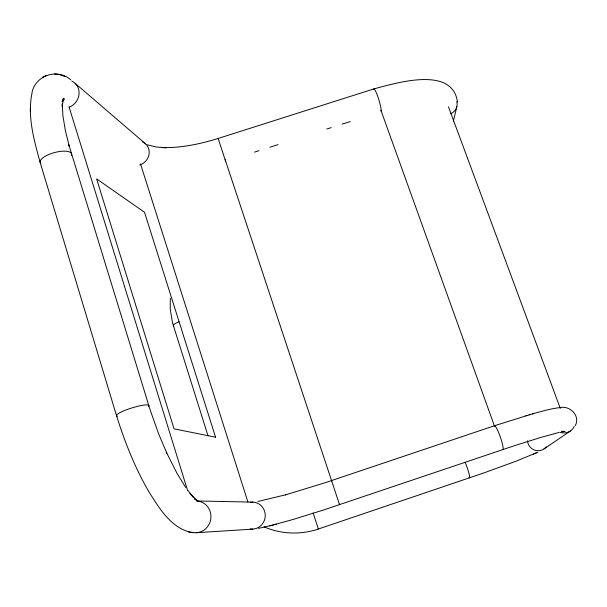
<?xml version="1.0" encoding="UTF-8"?>
<svg xmlns="http://www.w3.org/2000/svg" width="607" height="607" viewBox="0 0 607 607"><rect width="100%" height="100%" fill="white"/><g stroke="black" fill="none" stroke-linecap="round" stroke-linejoin="round"><path stroke-width="0.91" d="M193.201 532.711C171.561 529.372 159.277 508.173 148.548 491.222C134.853 467.451 124.678 441.813 116.521 415.674L40.176 162.517C34.121 140.407 27.383 117.105 31.807 94.085C33.984 75.905 57.134 67.559 70.708 79.836M170.301 298.341L170.226 308.887L172.456 322.552L208.019 435.841M453.323 121.339L456.843 106.733M575.231 425.666C580.694 415.977 569.905 405.188 559.942 407.616C549.426 408.777 539.282 412.092 529.107 414.862M61.975 101.68L64.152 99.229L62.582 101.012L63.947 98.326L62.718 101.081L63.447 98.197L62.233 106.566L62.271 103.835L62.908 115.831L65.328 130.315L69.221 146.166L68.857 144.845L150.195 410.059L158.677 433.937L166.796 453.163L166.356 452.215L177.107 473.528L185.734 487.467M544.054 448.914L570.512 430.917M42.536 77.317L43.833 76.657M44.956 76.08L46.246 75.42M264.068 526.846C281.087 534.274 300.837 535.002 318.394 529.016L484.105 472.845L516.162 461.145L537.81 452.238M533.371 454.211L536.391 452.883M254.545 152.114L259.052 150.673M269.887 147.213L278.014 144.618M326.771 129.048L331.285 127.607M342.12 124.147L350.247 121.552M530.427 414.482L494.523 425.727L324.988 482.77L285.411 494.902M525.829 415.825L527.051 415.469M532.263 413.959L533.674 413.549M286.663 494.553L257.831 501.481M272.171 525.245L293.34 519.387L322.992 510.176L513.568 445.986L540.845 437.397L558.85 432.503M258.499 528.363L271.655 525.374M274.66 524.6L276.382 524.152M269.796 525.852L273.962 524.782M561.915 431.858L565.071 431.41L561.452 431.251M196.213 532.741L252.732 529.107M252.998 502.126L196.721 500.965A15.926 15.19 -80.6 0 1 210.75 519.258A15.926 15.19 -80.6 0 1 191.691 532.24M54.547 73.963L59 74.479L61.906 75.458M188.587 531.952L191.6 532.438M62.195 75.549L65.017 76.505M147.372 144.8L156.234 147.015L165.817 147.698L161.576 147.562C180.81 148.138 199.908 144.125 218.201 138.442L373.889 88.903C396.454 82.931 452.617 65.67 457.466 102.006M197.639 500.987L194.604 498.908L197.063 500.578L190.029 493.537L193.732 497.694L187.829 490.41M145.688 143.95L75.109 83.311M339.283 504.121L339.541 504.713L331.589 480.714M448.452 106.756L560.307 408.397M380.877 110.178L494.462 426.053M225.151 159.649L331.817 481.351M313.113 512.93L318.394 529.016L318.235 528.5M140.528 163.996L247.922 502.035M69.001 106.718L187.609 490.57M218.254 138.798L225.637 161.242M30.35 108.167L30.365 111.46M574.23 426.471A11.95 11.548 41.3 0 1 559.745 432.23M494.197 426.273A12.633 1.791 70.7 0 1 500.282 436.888A12.633 1.791 70.7 0 1 502.346 449.415M546.262 446.782A10.569 10.251 43.8 0 1 527.498 440.788M465.152 462.443A10.053 1.131 70.9 0 1 469.059 473.703A10.053 1.131 70.9 0 1 469.006 477.466M173.754 326.035A9.773 2.102 -17.4 0 1 179.019 321.763M456.805 101.604A11.199 10.592 8 0 1 450.637 113.782M373.563 89.381A11.965 1.609 72.9 0 1 378.009 97.15A11.965 1.609 72.9 0 1 381.135 111.362M142.691 141.932A12.595 11.753 -49.9 0 1 149.11 153.958A12.595 11.753 -49.9 0 1 139.663 164.937M71.672 81.004A14.689 13.475 -49.8 0 1 79.039 94.237A14.689 13.475 -49.8 0 1 69.168 107.257M40.806 163.45A16.283 5.706 -15.2 0 1 55.032 152.425A16.283 5.706 -15.2 0 1 71.3 155.642M117.424 416.19A16.935 2.792 -17.3 0 1 132.007 407.896A16.935 2.792 -17.3 0 1 148.336 406.644M250.479 502.255A13.506 12.997 -83.4 0 1 265.251 515.669A13.506 12.997 -83.4 0 1 250.16 528.963M215.561 437.215L174.05 428.846L96.604 178.875L144.504 212.238L215.561 437.215"/></g></svg>
